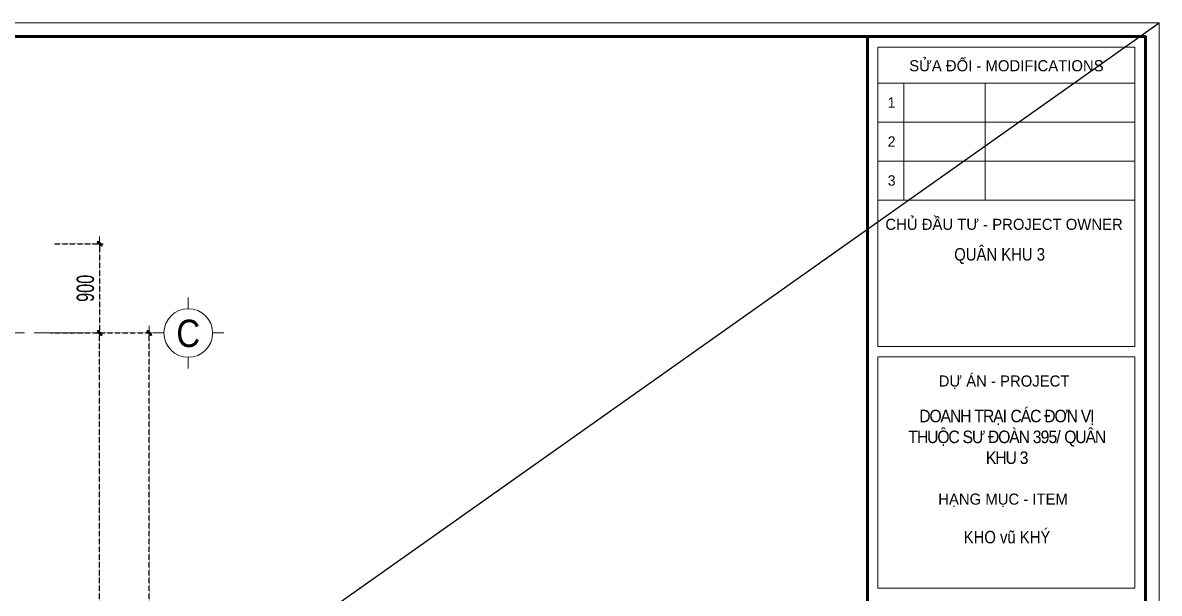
# Model space of a CAD drawing. Header units: millimetres. Extents: x -295047 to 304185, y -728047 to -308748.
# Drawn here: x 28134 to 39585, y -327423 to -321674 of the extents above; entities that cross this region are included whole.
import ezdxf
from ezdxf.enums import TextEntityAlignment as Align

# ---------------------------------------------------------------- set-up
doc = ezdxf.new("R2010")
doc.units = ezdxf.units.MM
doc.header["$MEASUREMENT"] = 0
doc.header["$PDMODE"] = 32
for name, pattern in [('CENTERX2', [4, 2.5, -0.5, 0.5, -0.5]), ('DASHDOT', [1, 0.5, -0.25, 0, -0.25]), ('HIDDEN', [0.375, 0.25, -0.125])]:
    doc.linetypes.add(name, pattern=pattern)
doc.layers.get('Defpoints').update_dxf_attribs({"color": 1})
for name, color, linetype, lineweight in [('08. Net Text', 3, 'Continuous', 13), ('Khungten_LCDI', 7, 'Continuous', 5), ('LC Dim', 8, 'Continuous', 18), ('LC ISO', 153, 'Continuous', 13), ('LC Net manh', 219, 'Continuous', 5), ('LC Net thay', 7, 'Continuous', 25), ('LC Net truc', 79, 'DASHDOT', 13), ('LC Text1', 3, 'Continuous', 20)]:
    doc.layers.add(name, color=color, linetype=linetype, lineweight=lineweight)
doc.layers.add('KCS_Plotter', color=11, linetype='Continuous', plot=False)
doc.styles.add('HOATBIF', font='hoatbif.shx', dxfattribs={"width": 0.7})
doc.styles.add('Khungten', font='VHAVAN.TTF', dxfattribs={"width": 0.9, "height": 5000})
doc.styles.add('LC 1', font='VHAVANB.TTF')
doc.styles.add('Text Khung Ten', font='VHAVAN.TTF')
doc.styles.add('Title', font='VHBLACK.TTF', dxfattribs={"width": 0.8})
doc.dimstyles.new('1-70', dxfattribs={"dimscale": 70, "dimtxt": 2.5, "dimasz": 0.35, "dimexe": 0.5, "dimexo": 0, "dimgap": 0.8, "dimtad": 1, "dimdec": 0, "dimzin": 0, "dimdsep": 46, "dimtxsty": 'HOATBIF', "dimblk1": 'DOT', "dimblk2": 'DOT', "dimsah": 1, "dimcen": -1, "dimdle": 1, "dimclrd": 256, "dimclre": 256, "dimclrt": 4, "dimadec": 3, "dimazin": 2, "dimtfac": 0.333333, "dimtdec": 0, "dimtix": 1, "dimtmove": 2, "dimatfit": 3, "dimldrblk": 'DOT', "dimfxl": 1, "dimtvp": 0.833333, "dimtolj": 1, "dimtzin": 0, "dimarcsym": 0})

# ---------------------------------------------------------------- blocks, each defined once
blk = doc.blocks.new('DOT')
at = {"layer": 'LC Dim'}
blk.add_line((-3, 0), (3, 0), dxfattribs=at)
at = {"layer": 'LC Dim', "color": 4}
blk.add_line((-1, -1), (1, 1), dxfattribs=at)
blk.add_lwpolyline([(0.5, 1), (-1, -0.5), (-0.5, -1), (1, 0.5)], close=True, dxfattribs=at)
blk = doc.blocks.new('*D968')
at = {"layer": 'Defpoints', "color": 0, "linetype": 'HIDDEN', "transparency": 16777216}
for p in [(28450, -324800), (29409, -324800), (28450, -332300)]:
    blk.add_point(p, dxfattribs=at)
at = {"layer": 'LC Dim', "linetype": 'HIDDEN', "lineweight": -2, "transparency": 16777216}
for p, q in [((28450, -324800), (29444, -324800)), ((29409, -332276), (29409, -324825)), ((28450, -332300), (29444, -332300))]:
    blk.add_line(p, q, dxfattribs=at)
at = {"layer": 'LC Dim', "linetype": 'HIDDEN', "lineweight": -2, "transparency": 16777216, "xscale": 24.5, "yscale": 24.5, "zscale": 24.5}
for p, rotation in [((29409, -324800), 90), ((29409, -332300), 270)]:
    blk.add_blockref('DOT', p, dxfattribs=dict(at, rotation=rotation))
at = {"layer": 'LC Dim', "color": 4, "linetype": 'HIDDEN', "transparency": 16777216, "insert": (29266, -328550), "char_height": 175, "attachment_point": 5, "rotation": 90, "style": 'HOATBIF'}
blk.add_mtext('\\A1;7500', dxfattribs=at)
blk = doc.blocks.new('_Dot')
at = {"color": 0, "linetype": 'ByBlock', "lineweight": -2}
blk.add_line((-0.5, 0), (-1, 0), dxfattribs=at)
at = {"color": 0, "linetype": 'ByBlock', "const_width": 0.5}
blk.add_lwpolyline([(-0.25, 0, 1), (0.25, 0, 1)], format="xyb", close=True, dxfattribs=at)
blk = doc.blocks.new('*D974')
at = {"layer": 'Defpoints', "color": 0, "linetype": 'HIDDEN', "transparency": 16777216}
for p in [(28450, -324800), (28909, -324800), (28450, -330800)]:
    blk.add_point(p, dxfattribs=at)
at = {"layer": 'LC Dim', "linetype": 'HIDDEN', "lineweight": -2, "transparency": 16777216}
for p, q in [((28450, -324800), (28944, -324800)), ((28909, -330776), (28909, -324825)), ((28450, -330800), (28944, -330800))]:
    blk.add_line(p, q, dxfattribs=at)
at = {"layer": 'LC Dim', "linetype": 'HIDDEN', "lineweight": -2, "transparency": 16777216, "xscale": 24.5, "yscale": 24.5, "zscale": 24.5}
for p, rotation in [((28909, -324800), 90), ((28909, -330800), 270)]:
    blk.add_blockref('DOT', p, dxfattribs=dict(at, rotation=rotation))
at = {"layer": 'LC Dim', "color": 4, "linetype": 'HIDDEN', "transparency": 16777216, "insert": (28766, -327800), "char_height": 175, "attachment_point": 5, "rotation": 90, "style": 'HOATBIF'}
blk.add_mtext('\\A1;6000', dxfattribs=at)
blk = doc.blocks.new('*D979')
at = {"layer": 'Defpoints', "color": 0, "linetype": 'HIDDEN', "transparency": 16777216}
for p in [(28450, -323900), (28414, -324800), (28909, -324800)]:
    blk.add_point(p, dxfattribs=at)
at = {"layer": 'LC Dim', "linetype": 'HIDDEN', "lineweight": -2, "transparency": 16777216}
for p, q in [((28450, -323900), (28944, -323900)), ((28909, -323925), (28909, -324776)), ((28414, -324800), (28944, -324800))]:
    blk.add_line(p, q, dxfattribs=at)
at = {"layer": 'LC Dim', "linetype": 'HIDDEN', "lineweight": -2, "transparency": 16777216, "xscale": 24.5, "yscale": 24.5, "zscale": 24.5}
for p, rotation in [((28909, -323900), 90), ((28909, -324800), 270)]:
    blk.add_blockref('DOT', p, dxfattribs=dict(at, rotation=rotation))
at = {"layer": 'LC Dim', "color": 4, "linetype": 'HIDDEN', "transparency": 16777216, "insert": (28766, -324350), "char_height": 175, "attachment_point": 5, "rotation": 90, "style": 'HOATBIF'}
blk.add_mtext('\\A1;900', dxfattribs=at)
blk = doc.blocks.new('TTRUC')
at = {"layer": 'LC ISO'}
for p, q in [((0, 6.95), (0, 10.13)), ((-6.95, 0), (-10.13, 0)), ((6.95, 0), (10.13, 0)), ((0, -6.95), (0, -10.13))]:
    blk.add_line(p, q, dxfattribs=at)
at = {"layer": 'LC Net manh'}
blk.add_circle((0, 0), 6.95, dxfattribs=at)
blk = doc.blocks.new('lcdi fix')
at = {"layer": 'Defpoints', "lineweight": 0}
blk.add_lwpolyline([(-1200, -14850), (-1200, 14850), (40800, 14850), (40800, -14850)], close=True, dxfattribs=at)
at = {"layer": 'Khungten_LCDI', "color": 5, "lineweight": 60}
blk.add_line((36600, 14650), (36600, -14650), dxfattribs=at)
at = {"layer": 'Khungten_LCDI', "color": 5, "lineweight": 25}
blk.add_line((40600, -14650), (40600, 14650), dxfattribs=at)
at = {"layer": 'Khungten_LCDI', "color": 9, "lineweight": 15}
for p, q in [((36750, 13981), (40450, 13981)), ((37123, 13981), (37123, 12297)), ((38293, 13981), (38293, 12297)), ((36750, 13420), (40450, 13420)), ((36750, 12858), (40450, 12858)), ((36750, 12297), (40450, 12297))]:
    blk.add_line(p, q, dxfattribs=at)
at = {"layer": 'Khungten_LCDI', "color": 5, "lineweight": 60}
blk.add_lwpolyline([(0, -14650), (0, 14650), (40600, 14650), (40600, -14650)], close=True, dxfattribs=at)
at = {"layer": 'Khungten_LCDI', "color": 9, "lineweight": 15}
for points in [[(36750, 10190), (40450, 10190), (40450, 14500), (36750, 14500)], [(36750, 6712), (40450, 6712), (40450, 10040), (36750, 10040)]]:
    blk.add_lwpolyline(points, close=True, dxfattribs=at)
at = {"color": 7, "style": 'Khungten'}
for s, p in [('söa ®æi - modifications', (38600, 14151)), ('chñ ®Çu t\xad - project owner', (38566, 11868)), ('dù ¸n - project', (38566, 9612)), ('h¹ng môc - item', (38552, 7912))]:
    blk.add_text(s, height=160, dxfattribs=at).set_placement(p, align=Align.CENTER)
at = {"color": 4, "char_height": 180, "attachment_point": 5, "style": 'Khungten'}
for s, insert, width in [('{\\f.VnArialH|b0|i0|c0|p34;\\W0.85;qu©n khu 3}', (38502, 11491), 3815.43), ('\\pi2.84217E-014,l180.00006,t540.00019;{\\f.VnArialH|b0|i0|c0|p34;\\T0.9;doanh tr¹i c¸c ®¬n vÞ thuéc s\xad ®oµn 395/ qu©n khu 3}', (38514, 8887), 3461.98), ('{\\f.VnArialH|b0|i0|c0|p34;\\W0.85;KHO v\\fArial|b0|i0|c0|p34;ũ\\f.VnArialH|b0|i0|c0|p34; KHÝ}', (38609, 7444), 3815.43)]:
    blk.add_mtext(s, dxfattribs=dict(at, insert=insert, width=width))
at = {"color": 7, "style": 'Khungten', "width": 0.8}
for tag, p in [('REVISION', (39499, -10746)), ('NGAYHT', (39546, -11609))]:
    blk.add_attdef(tag, text='', height=200, dxfattribs=at).set_placement(p, align=Align.CENTER)
at = {"layer": '08. Net Text', "color": 7, "style": 'Text Khung Ten'}
blk.add_text('1', height=150, dxfattribs=at).set_placement((36892, 13627))
at = {"layer": '08. Net Text', "color": 7, "ltscale": 2, "style": 'Text Khung Ten'}
for s, p in [('2', (36892, 13065)), ('3', (36892, 12504))]:
    blk.add_text(s, height=150, dxfattribs=at).set_placement(p)
at = {"layer": 'LC Text1', "style": 'Title', "width": 1.485915}
for tag, p, p2 in [('TENBANVE1', (36913, -8886), (40339, -8886)), ('TENBANVE2', (36913, -9562), (40339, -9562))]:
    blk.add_attdef(tag, text='', height=250, dxfattribs=at).set_placement(p, p2, align=Align.FIT)
at = {"layer": 'LC Text1', "style": 'Title', "width": 0.7}
blk.add_attdef('SOBANVE', text='', height=250, dxfattribs=at).set_placement((39562, -13896), align=Align.CENTER)

msp = doc.modelspace()

# ---------------------------------------------------------------- linework, layer by layer
at = {"layer": 'KCS_Plotter', "ltscale": 2}
msp.add_line((10185, -342463.5, 11.8), (39585, -321673.5, 11.8), dxfattribs=at)
at = {"layer": 'LC Net truc', "linetype": 'CENTERX2', "ltscale": 200}
msp.add_line((16250.4, -324800.1, 5.9), (28759.5, -324800.1, 5.9), dxfattribs=at)

# ---------------------------------------------------------------- block references
at = {"layer": 'LC ISO', "xscale": 35.27454594575228, "yscale": 35.27454594575228, "zscale": 35.27454594575228}
msp.add_blockref('TTRUC', (29801.8, -324800.1, 5.9), dxfattribs=at)
at = {"layer": 'LC Net thay', "xscale": 0.7000000000000526, "yscale": 0.7000000000000526, "zscale": 0.7000000000000526}
msp.add_blockref('lcdi fix', (11025, -332068.5), dxfattribs=at)

# ---------------------------------------------------------------- texts
at = {"layer": 'LC Text1', "ltscale": 0.2, "style": 'LC 1', "width": 0.9}
msp.add_text('C', height=276.2, dxfattribs=at).set_placement((29801.8, -325024.8, 5.9), align=Align.BOTTOM_CENTER)

# ---------------------------------------------------------------- dimensions: what is measured, and where the dimension line sits
at = {"layer": 'LC Dim', "linetype": 'HIDDEN'}
for base, p1, p2, picture, middle in [((28909.4, -324800.1, 5.9), (28449.7, -323900.1, 5.9), (28413.6, -324800.1, 5.9), '*D979', (28765.9, -324350.1, 5.9)), ((29409.4, -324800.1, 5.9), (28449.7, -332300.1, 5.9), (28449.7, -324800.1, 5.9), '*D968', (29265.9, -328550.1, 5.9)), ((28909.4, -324800.1, 5.9), (28449.7, -330800.1, 5.9), (28449.7, -324800.1, 5.9), '*D974', (28765.9, -327800.1, 5.9))]:
    dim = msp.add_linear_dim(base=base, p1=p1, p2=p2, angle=90, dimstyle='1-70', dxfattribs=at)
    dim.commit()
    dim.dimension.update_dxf_attribs({"geometry": picture, "text_midpoint": middle})

doc.saveas('drawing.dxf')
